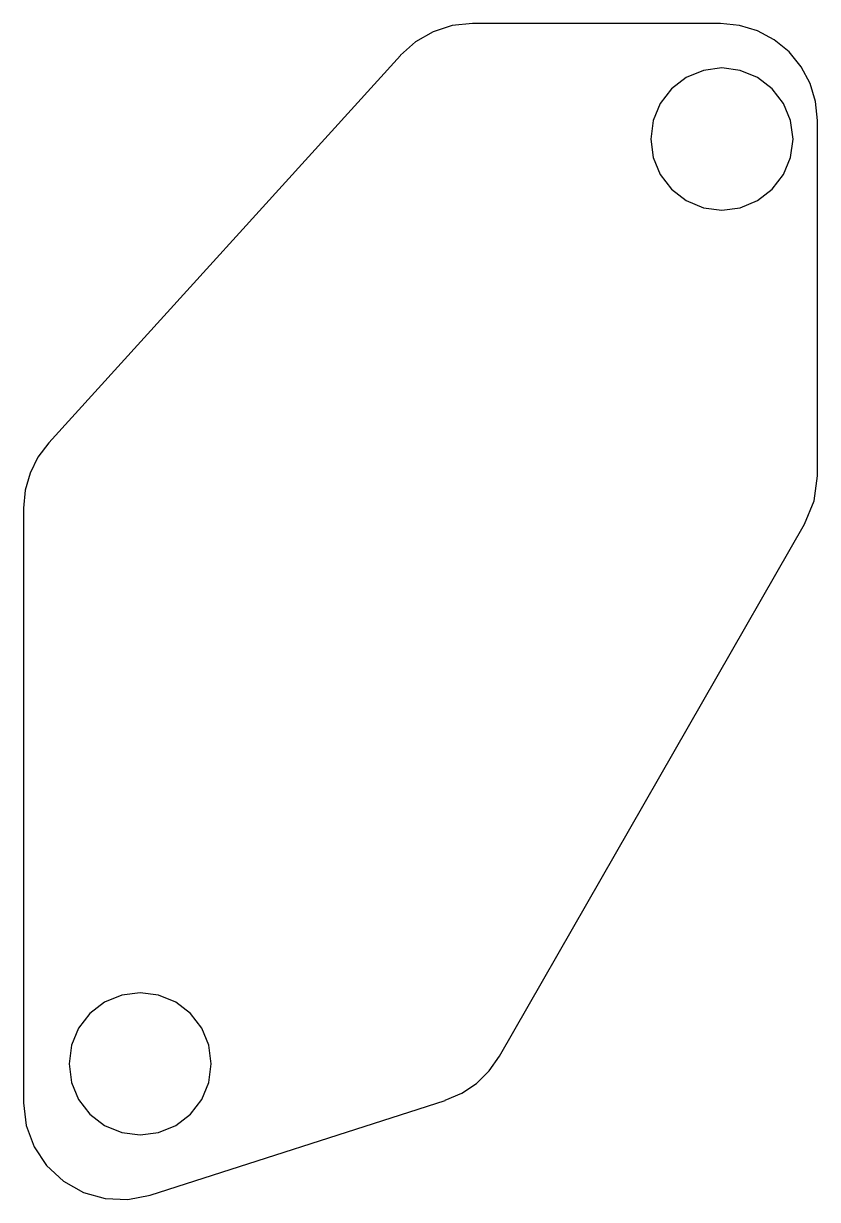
# Model space of a CAD drawing. Extents: x -1 to 132, y 220 to 318.
# Drawn here: x 95.2 to 132.4, y 220.1 to 275.1 of the extents above.
import ezdxf

# ---------------------------------------------------------------- set-up
doc = ezdxf.new("R2010")
doc.units = 0

msp = doc.modelspace()

# ---------------------------------------------------------------- linework, layer by layer
at = {"layer": 'Layer_1'}
for p, q in [((116.235, 275.075), (115.291379, 274.97578)), ((127.839, 275.073), (116.235, 275.073)), ((128.727919, 274.986447), (127.83897, 275.0744)), ((114.398254, 274.686438), (113.58381, 274.219457)), ((115.291379, 274.97578), (114.398254, 274.686438)), ((129.574602, 274.729159), (128.727919, 274.986447)), ((130.355226, 274.312392), (129.574602, 274.729159)), ((113.58381, 274.219457), (112.87623, 273.58732)), ((131.046, 273.746), (130.355226, 274.312392)), ((112.876, 273.585), (96.4232, 255.457)), ((131.612998, 273.055255), (131.04661, 273.74603)), ((127.051136, 272.885197), (126.24203, 272.551)), ((127.905015, 272.996596), (127.051136, 272.885197)), ((128.758894, 272.885197), (127.905015, 272.996596)), ((129.568, 272.551), (128.758894, 272.885197)), ((132.029763, 272.274631), (131.612998, 273.055255)), ((126.242, 272.551), (125.548023, 272.017391)), ((130.261987, 272.016771), (129.56801, 272.55038)), ((125.548023, 272.017391), (125.024608, 271.333608)), ((130.785403, 271.332989), (130.261987, 272.016771)), ((132.287048, 271.427949), (132.029763, 272.274631)), ((125.024608, 271.333608), (124.694141, 270.538427)), ((131.115869, 270.537807), (130.785403, 271.332989)), ((132.375, 270.539), (132.287048, 271.427949)), ((124.694141, 270.538427), (124.57901, 269.67062)), ((131.231, 269.67), (131.115869, 270.537807)), ((132.375, 253.913), (132.375, 270.537)), ((124.579, 269.67), (124.694131, 268.802193)), ((131.115859, 268.802573), (131.23099, 269.67038)), ((124.694131, 268.802193), (125.024597, 268.007011)), ((130.785393, 268.007392), (131.115859, 268.802573)), ((125.024597, 268.007011), (125.548013, 267.323229)), ((130.261977, 267.323609), (130.785393, 268.007392)), ((125.548013, 267.323229), (126.24199, 266.78962)), ((126.242, 266.79), (127.051106, 266.455803)), ((128.758864, 266.455803), (129.56797, 266.79)), ((129.568, 266.79), (130.261977, 267.323609)), ((127.051106, 266.455803), (127.904985, 266.344404)), ((127.904985, 266.344404), (128.758864, 266.455803)), ((96.4232, 255.455), (95.919901, 254.785203)), ((95.919901, 254.785203), (95.550918, 254.040751)), ((95.550918, 254.040751), (95.323911, 253.241486)), ((132.221741, 252.747317), (132.374408, 253.91419)), ((95.323911, 253.241486), (95.24654, 252.40725)), ((131.774, 251.659), (132.221741, 252.747317)), ((95.2464, 252.409), (95.2464, 224.593)), ((117.511, 226.769), (131.7742, 251.6569)), ((99.846402, 229.6294), (99.03708, 229.295)), ((100.70054, 229.740867), (99.846402, 229.6294)), ((101.554678, 229.6294), (100.70054, 229.740867)), ((102.364, 229.295), (101.554678, 229.6294)), ((99.0372, 229.295), (98.343114, 228.761081)), ((103.058564, 228.761822), (102.36448, 229.29574)), ((98.343114, 228.761081), (97.819735, 228.076939)), ((103.58194, 228.07768), (103.058564, 228.761822)), ((97.819735, 228.076939), (97.489459, 227.281393)), ((103.912215, 227.282133), (103.58194, 228.07768)), ((97.489459, 227.281393), (97.37468, 226.41326)), ((104.027, 226.414), (103.912215, 227.282133)), ((117.027348, 226.082135), (117.51116, 226.76964)), ((97.3747, 226.414), (97.489485, 225.545867)), ((103.911741, 225.545607), (104.02652, 226.41374)), ((116.43042, 225.50018), (117.027348, 226.082135)), ((97.489485, 225.545867), (97.819759, 224.75032)), ((103.581465, 224.750061), (103.911741, 225.545607)), ((114.964, 224.707), (115.737072, 225.037295)), ((115.737072, 225.037295), (116.43042, 225.50018)), ((95.2465, 224.592), (95.37301, 223.527974)), ((97.819759, 224.75032), (98.343134, 224.066178)), ((101.17, 220.273), (114.9644, 224.70499)), ((103.058086, 224.065919), (103.581465, 224.750061)), ((98.343134, 224.066178), (99.03722, 223.53226)), ((102.364, 223.532), (103.058086, 224.065919)), ((95.37301, 223.527974), (95.739184, 222.536145)), ((99.0372, 223.532), (99.846522, 223.197598)), ((101.554798, 223.197598), (102.36412, 223.532)), ((99.846522, 223.197598), (100.70066, 223.086131)), ((100.70066, 223.086131), (101.554798, 223.197598)), ((95.739184, 222.536145), (96.324951, 221.655983)), ((96.324951, 221.655983), (97.11024, 220.92696)), ((97.1103, 220.927), (98.044647, 220.402455)), ((98.044647, 220.402455), (99.061832, 220.114106)), ((99.061832, 220.114106), (100.118134, 220.068987)), ((100.118134, 220.068987), (101.16983, 220.27413))]:
    msp.add_line(p, q, dxfattribs=at)

doc.saveas('drawing.dxf')
